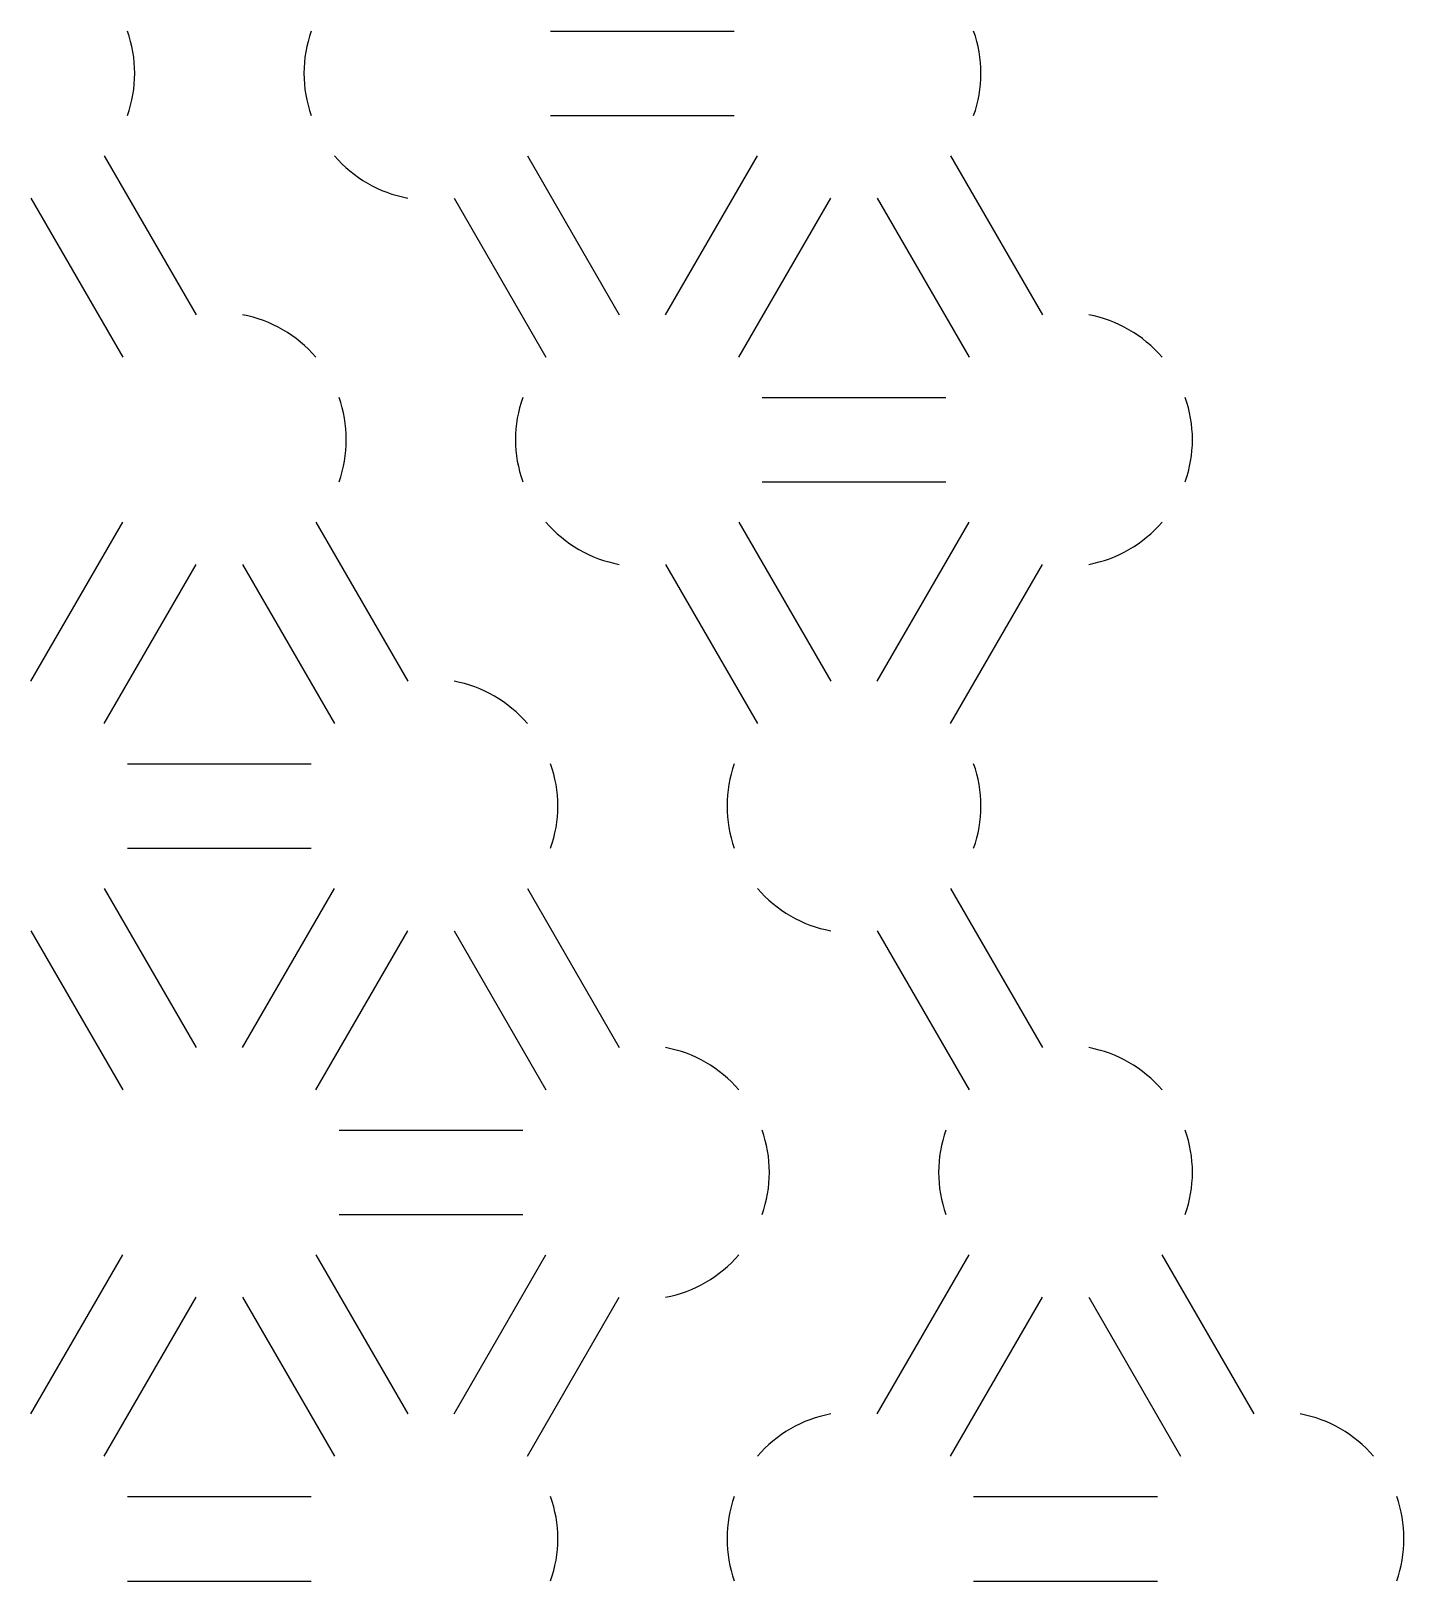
# Model space of a CAD drawing. Extents: x 1.1 to 66, y -2 to 71.3.
import ezdxf

# ---------------------------------------------------------------- set-up
doc = ezdxf.new("R2010")
doc.units = 0

msp = doc.modelspace()

# ---------------------------------------------------------------- linework, layer by layer
for p, q in [((25.657, 71.282), (34.343, 71.282)), ((25.657, 67.282), (34.343, 67.282)), ((4.56, 65.383), (8.904, 57.861)), ((24.56, 65.383), (28.904, 57.861)), ((31.096, 57.861), (35.44, 65.383)), ((44.56, 65.383), (48.904, 57.861)), ((1.096, 63.383), (5.44, 55.861)), ((21.096, 63.383), (25.44, 55.861)), ((34.56, 55.861), (38.904, 63.383)), ((41.096, 63.383), (45.44, 55.861)), ((35.657, 53.962), (44.343, 53.962)), ((35.657, 49.962), (44.343, 49.962)), ((1.096, 40.54), (5.44, 48.063)), ((14.56, 48.063), (18.904, 40.54)), ((34.56, 48.063), (38.904, 40.54)), ((41.096, 40.54), (45.44, 48.063)), ((4.56, 38.54), (8.904, 46.063)), ((11.096, 46.063), (15.44, 38.54)), ((31.096, 46.063), (35.44, 38.54)), ((44.56, 38.54), (48.904, 46.063)), ((5.657, 36.641), (14.343, 36.641)), ((5.657, 32.641), (14.343, 32.641)), ((4.56, 30.742), (8.904, 23.219)), ((11.096, 23.219), (15.44, 30.742)), ((24.56, 30.742), (28.904, 23.219)), ((44.56, 30.742), (48.904, 23.219)), ((1.096, 28.742), (5.44, 21.219)), ((14.56, 21.219), (18.904, 28.742)), ((21.096, 28.742), (25.44, 21.219)), ((41.096, 28.742), (45.44, 21.219)), ((15.657, 19.321), (24.343, 19.321)), ((15.657, 15.321), (24.343, 15.321)), ((1.096, 5.899), (5.44, 13.422)), ((14.56, 13.422), (18.904, 5.899)), ((21.096, 5.899), (25.44, 13.422)), ((41.096, 5.899), (45.44, 13.422)), ((54.56, 13.422), (58.904, 5.899)), ((4.56, 3.899), (8.904, 11.422)), ((11.096, 11.422), (15.44, 3.899)), ((24.56, 3.899), (28.904, 11.422)), ((44.56, 3.899), (48.904, 11.422)), ((51.096, 11.422), (55.44, 3.899)), ((5.657, 2), (14.343, 2)), ((45.657, 2), (54.343, 2)), ((5.657, -2), (14.343, -2)), ((45.657, -2), (54.343, -2))]:
    msp.add_line(p, q)
for centre, start, end in [((0, 69.282), -19.47122, 19.47122), ((20, 69.282), 160.52878, 199.47122), ((40, 69.282), -19.47122, 19.47122), ((20, 69.282), 220.52878, 259.47122), ((10, 51.962), 40.52878, 79.47122), ((50, 51.962), 40.52878, 79.47122), ((10, 51.962), -19.47122, 19.47122), ((30, 51.962), 160.52878, 199.47122), ((50, 51.962), -19.47122, 19.47122), ((30, 51.962), 220.52878, 259.47122), ((50, 51.962), 280.52878, 319.47122), ((20, 34.641), 40.52878, 79.47122), ((20, 34.641), -19.47122, 19.47122), ((40, 34.641), 160.52878, 199.47122), ((40, 34.641), -19.47122, 19.47122), ((40, 34.641), 220.52878, 259.47122), ((30, 17.321), 40.52878, 79.47122), ((50, 17.321), 40.52878, 79.47122), ((30, 17.321), -19.47122, 19.47122), ((50, 17.321), 160.52878, 199.47122), ((50, 17.321), -19.47122, 19.47122), ((30, 17.321), 280.52878, 319.47122), ((40, 0), 100.52878, 139.47122), ((60, 0), 40.52878, 79.47122), ((20, 0), -19.47122, 19.47122), ((40, 0), 160.52878, 199.47122), ((60, 0), -19.47122, 19.47122)]:
    msp.add_arc(centre, 6, start, end)

doc.saveas('drawing.dxf')
